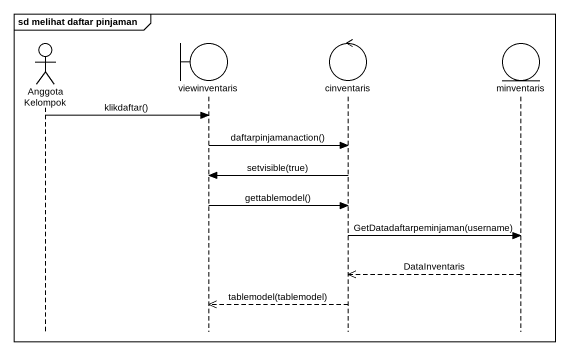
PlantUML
@startuml
mainframe sd melihat daftar pinjaman
hide footbox
actor "Anggota Kelompok" as Anggota_Kelompok
boundary viewinventaris
control cinventaris
entity minventaris

Anggota_Kelompok -> viewinventaris : klikdaftar()
viewinventaris -> cinventaris : daftarpinjamanaction()
cinventaris -> viewinventaris : setvisible(true)
viewinventaris -> cinventaris : gettablemodel()
cinventaris -> minventaris : GetDatadaftarpeminjaman(username)
minventaris -->> cinventaris : DataInventaris
cinventaris -->> viewinventaris : tablemodel(tablemodel)
@enduml
